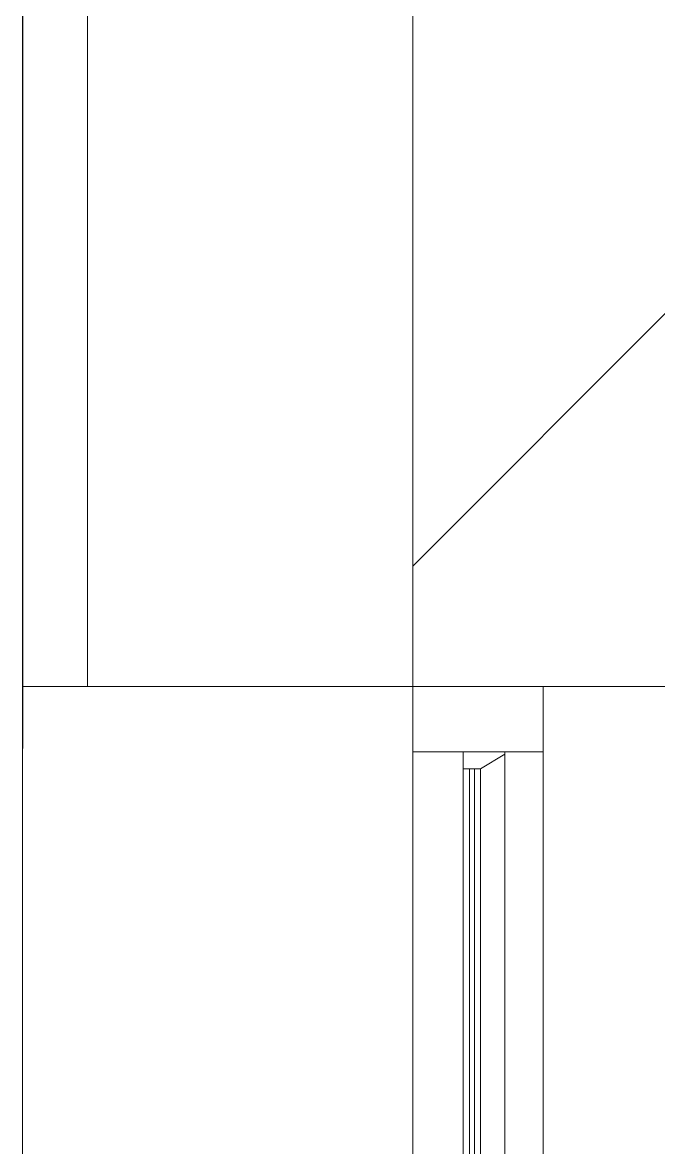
# Model space of a CAD drawing. Header units: millimetres. Extents: x -4000 to 187956, y -58990 to 162485.
# Drawn here: x 0 to 488, y 24036 to 24900 of the extents above; entities that cross this region are included whole.
import ezdxf

# ---------------------------------------------------------------- set-up
doc = ezdxf.new("R2010")
doc.units = ezdxf.units.MM
doc.linetypes.add('Grid Line', pattern=[2222.5, 1270, -317.5, 317.5, -317.5])
doc.linetypes.add('Grid Line 12_5mm', pattern=[2150, 1250, -300, 300, -300])
for name, color, linetype, lineweight in [('A-FLOR-LEVL', 51, 'Continuous', 9), ('A-GLAZ', 151, 'Continuous', 13), ('A-WALL', 113, 'Continuous', 13), ('A-WALL-PATT', 111, 'Continuous', 13), ('S-GRID', 1, 'Continuous', 30)]:
    doc.layers.add(name, color=color, linetype=linetype, lineweight=lineweight)

# ---------------------------------------------------------------- blocks, each defined once
blk = doc.blocks.new('WAF - 1240x600-V664-0_000')
at = {"layer": 'A-GLAZ', "color": 163, "lineweight": 15}
for p, q in [((-570, 0), (-620, 0)), ((570, 0), (-570, 0)), ((-570, 0), (570, 0)), ((-570, -29.29), (-570, 0)), ((-570, 0), (-570, -100)), ((-570, -61.31), (-570, -29.29)), ((570, -29.29), (-570, -29.29)), ((570, -61.31), (-570, -61.31)), ((-570, -100), (-570, -61.31)), ((-570, -100), (-620, -100)), ((-570, -100), (570, -100)), ((-570, -100), (570, -100))]:
    blk.add_line(p, q, dxfattribs=at)
at = {"layer": 'A-GLAZ', "color": 174, "lineweight": 15}
for p, q in [((-620, 0), (620, 0)), ((-620, -100), (-620, 0)), ((620, -100), (-620, -100))]:
    blk.add_line(p, q, dxfattribs=at)
at = {"layer": 'A-GLAZ', "color": 161, "lineweight": 15}
for p, q in [((-620, -100), (-620, 0)), ((570, 0), (-570, 0)), ((-570, -61.31), (-570, -29.29)), ((-570, -29.29), (-567.97, -29.29)), ((-570, -61.31), (-570, -29.29)), ((567.97, -29.29), (-567.97, -29.29)), ((-567.97, -29.29), (-556.81, -47.98)), ((-567.97, -29.29), (-556.81, -47.98)), ((-567.97, -29.29), (567.97, -29.29)), ((-556.81, -47.98), (556.81, -47.98)), ((-556.81, -47.98), (-556.81, -52.54)), ((-556.81, -47.98), (-556.81, -61.31)), ((556.81, -47.98), (-556.81, -47.98)), ((-556.81, -52.54), (556.81, -52.54)), ((-556.81, -52.54), (-556.81, -56.43)), ((556.81, -56.43), (-556.81, -56.43)), ((-556.81, -56.43), (-556.81, -61.31)), ((-556.81, -61.31), (-570, -61.31)), ((-556.81, -61.31), (556.81, -61.31)), ((556.81, -61.31), (-556.81, -61.31)), ((570, -100), (-570, -100))]:
    blk.add_line(p, q, dxfattribs=at)
at = {"layer": 'A-GLAZ', "lineweight": 15}
for p, q in [((-567.97, -29.29), (567.97, -29.29)), ((556.81, -52.54), (-556.81, -52.54)), ((-556.81, -52.54), (-556.81, -56.43)), ((-556.81, -52.54), (-556.81, -56.43)), ((-556.81, -56.43), (556.81, -56.43)), ((556.81, -61.31), (-556.81, -61.31))]:
    blk.add_line(p, q, dxfattribs=at)
blk = doc.blocks.new('CMF2_NHAXUONG_A_rvt-1-0_000')
at = {"layer": 'A-WALL-PATT', "lineweight": 9}
h = blk.add_hatch(dxfattribs=at)
h.set_pattern_fill('FP_13', color=250, style=0, pattern_type=2)
h.set_pattern_definition([(45, (0, 0), (-212.132, 212.132), [])])
h.paths.add_polyline_path([(499.79, 300), (499.79, 10870.3), (299.79, 10870.3), (300, 300)])
h.paths.add_polyline_path([(299.79, 14590.3), (499.79, 14590.3), (499.79, 17175.27), (299.79, 17175.27), (299.79, 14768.39)])
h.paths.add_polyline_path([(499.79, 18415.27), (499.79, 21090.23), (299.79, 21090.23), (299.79, 18415.27)])
h.paths.add_polyline_path([(499.79, 22330.23), (499.79, 23150.32), (299.79, 23150.32), (299.79, 22330.23)])
h.paths.add_polyline_path([(299.79, 24390.32), (499.79, 24390.32), (499.79, 45350), (299.79, 45350), (299.79, 26448.76)])
at = {"layer": 'A-FLOR-LEVL', "color": 252}
blk.add_line((0, 12100), (0, 36100), dxfattribs=at)
at = {"layer": 'A-WALL', "color": 90, "lineweight": 15}
for p, q in [((0, 45675.09), (0, 24390.32)), ((50, 45675.09), (50, 24390.32)), ((299.79, 24390.32), (299.79, 45350)), ((299.79, 45350), (299.79, 24390.32)), ((0, 24390.32), (299.79, 24390.32)), ((0, 23150.32), (0, 24390.32)), ((299.79, 24390.32), (499.79, 24390.32))]:
    blk.add_line(p, q, dxfattribs=at)
at = {"layer": 'A-WALL', "color": 35, "lineweight": 15}
for p, q in [((0, 36300.01), (0, 0)), ((0, 24390.32), (299.79, 24390.32)), ((399.79, 24390.32), (499.79, 24390.32))]:
    blk.add_line(p, q, dxfattribs=at)
at = {"layer": 'A-WALL', "color": 53, "lineweight": 15}
blk.add_line((299.79, 24390.32), (399.79, 24390.32), dxfattribs=at)
at = {"layer": 'S-GRID', "linetype": 'Grid Line 12_5mm', "lineweight": 9}
blk.add_line((0, 161185.18), (0, -16487.44), dxfattribs=at)
at = {"layer": 'A-GLAZ', "color": 250, "lineweight": 9, "rotation": 270}
blk.add_blockref('WAF - 1240x600-V664-0_000', (399.79, 23770.32), dxfattribs=at)

msp = doc.modelspace()

# ---------------------------------------------------------------- block references
at = {"lineweight": 5}
msp.add_blockref('CMF2_NHAXUONG_A_rvt-1-0_000', (0, 0), dxfattribs=at)

# ---------------------------------------------------------------- next in the draw order: linework, layer by layer
at = {"layer": 'S-GRID', "linetype": 'Grid Line'}
msp.add_line((0, 161185.18), (0, -16487.44), dxfattribs=at)

doc.saveas('drawing.dxf')
